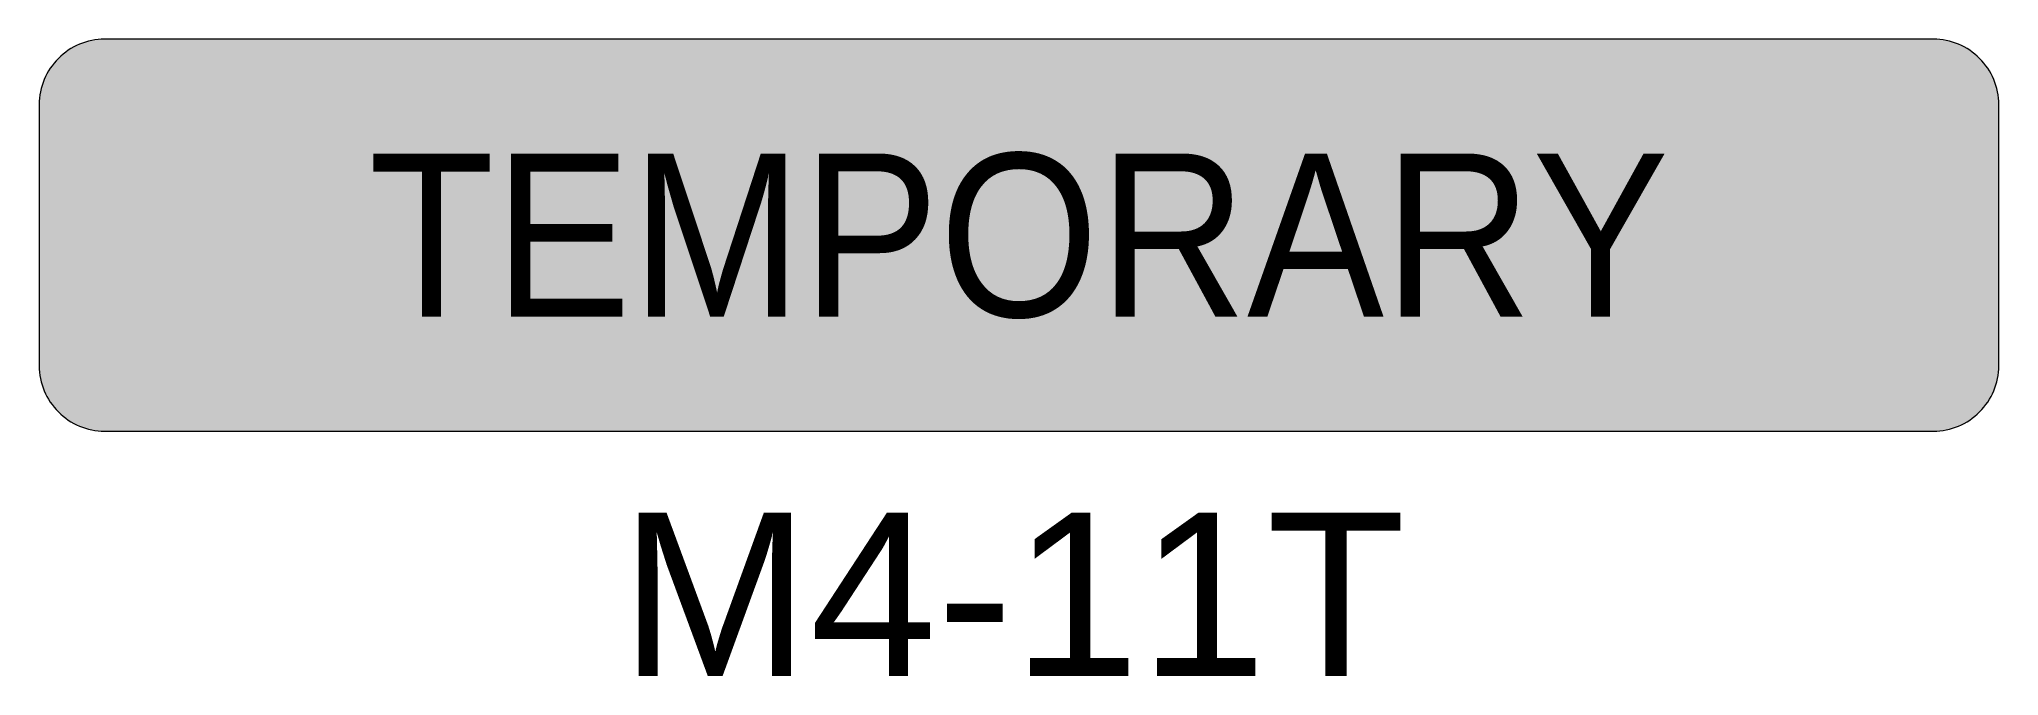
# Model space of a CAD drawing. Extents: x -0.6 to 0.6, y -0.27 to 0.12.
import ezdxf
from ezdxf.enums import TextEntityAlignment as Align

# ---------------------------------------------------------------- set-up
doc = ezdxf.new("R2010")
doc.units = 0
doc.header["$LTSCALE"] = 0.01
doc.header["$MEASUREMENT"] = 0
for name, color, linetype, lineweight in [('C-TRAF-CTRL-MTCD-IDEN', 7, 'Continuous', 20), ('C-TRAF-CTRL-MTCD-PATT-BLCK', 250, 'Continuous', 20), ('C-TRAF-CTRL-MTCD-PATT-ORNG', 30, 'Continuous', 20)]:
    doc.layers.add(name, color=color, linetype=linetype, lineweight=lineweight)
doc.styles.add('COA', font='arial.ttf')

msp = doc.modelspace()

# ---------------------------------------------------------------- hatches: boundary and pattern name
at = {"layer": 'C-TRAF-CTRL-MTCD-PATT-BLCK', "lineweight": 0}
h = msp.add_hatch(color=256, dxfattribs=at)
h.set_gradient(color1=(1, 1, 1), color2=(1, 1, 1))
edge = h.paths.add_edge_path(flags=16)
edge.add_line((0.58, -0.08), (0.58, 0.08))
edge.add_arc((0.56, 0.08), 0.02, 360, 450)
edge.add_line((0.56, 0.1), (-0.56, 0.1))
edge.add_arc((-0.56, 0.08), 0.02, 90, 180)
edge.add_line((-0.58, 0.08), (-0.58, -0.08))
edge.add_arc((-0.56, -0.08), 0.02, 180, 270)
edge.add_line((-0.56, -0.1), (0.56, -0.1))
edge.add_arc((0.56, -0.08), 0.02, 270, 360)
edge = h.paths.add_edge_path()
edge.add_line((-0.592, 0.08), (-0.592, -0.08))
edge.add_arc((-0.56, -0.08), 0.032, 180, 270)
edge.add_line((-0.56, -0.112), (0.56, -0.112))
edge.add_arc((0.56, -0.08), 0.032, 270, 360)
edge.add_line((0.592, -0.08), (0.592, 0.08))
edge.add_arc((0.56, 0.08), 0.032, 0, 90)
edge.add_line((0.56, 0.112), (-0.56, 0.112))
edge.add_arc((-0.56, 0.08), 0.032, 90, 180)
at = {"layer": 'C-TRAF-CTRL-MTCD-PATT-ORNG', "lineweight": 0}
h = msp.add_hatch(color=256, dxfattribs=at)
h.dxf.hatch_style = 1
edge = h.paths.add_edge_path()
edge.add_line((0.56, 0.12), (-0.56, 0.12))
edge.add_arc((-0.56, 0.08), 0.04, 90, 180)
edge.add_line((-0.6, 0.08), (-0.6, -0.08))
edge.add_arc((-0.56, -0.08), 0.04, 180, 270)
edge.add_line((-0.56, -0.12), (0.56, -0.12))
edge.add_arc((0.56, -0.08), 0.04, 270, 360)
edge.add_line((0.6, -0.08), (0.6, 0.08))
edge.add_arc((0.56, 0.08), 0.04, 0, 90)

# ---------------------------------------------------------------- linework, layer by layer
at = {"layer": 'C-TRAF-CTRL-MTCD-PATT-BLCK', "lineweight": 0, "flags": 128}
msp.add_lwpolyline([(0.56, 0.12), (-0.56, 0.12, 0.414214), (-0.6, 0.08), (-0.6, -0.08, 0.414214), (-0.56, -0.12), (0.56, -0.12, 0.414214), (0.6, -0.08), (0.6, 0.08, 0.414214)], format="xyb", close=True, dxfattribs=at)

# ---------------------------------------------------------------- texts
at = {"layer": 'C-TRAF-CTRL-MTCD-IDEN', "lineweight": 0, "style": 'COA'}
msp.add_text('M4-11T', height=0.1, dxfattribs=at).set_placement((-0.0038, -0.1699), align=Align.TOP_CENTER)
at = {"layer": 'C-TRAF-CTRL-MTCD-PATT-BLCK', "lineweight": 0, "style": 'COA', "width": 0.9}
msp.add_text('TEMPORARY', height=0.1, dxfattribs=at).set_placement((0, 0), align=Align.MIDDLE_CENTER)

doc.saveas('drawing.dxf')
